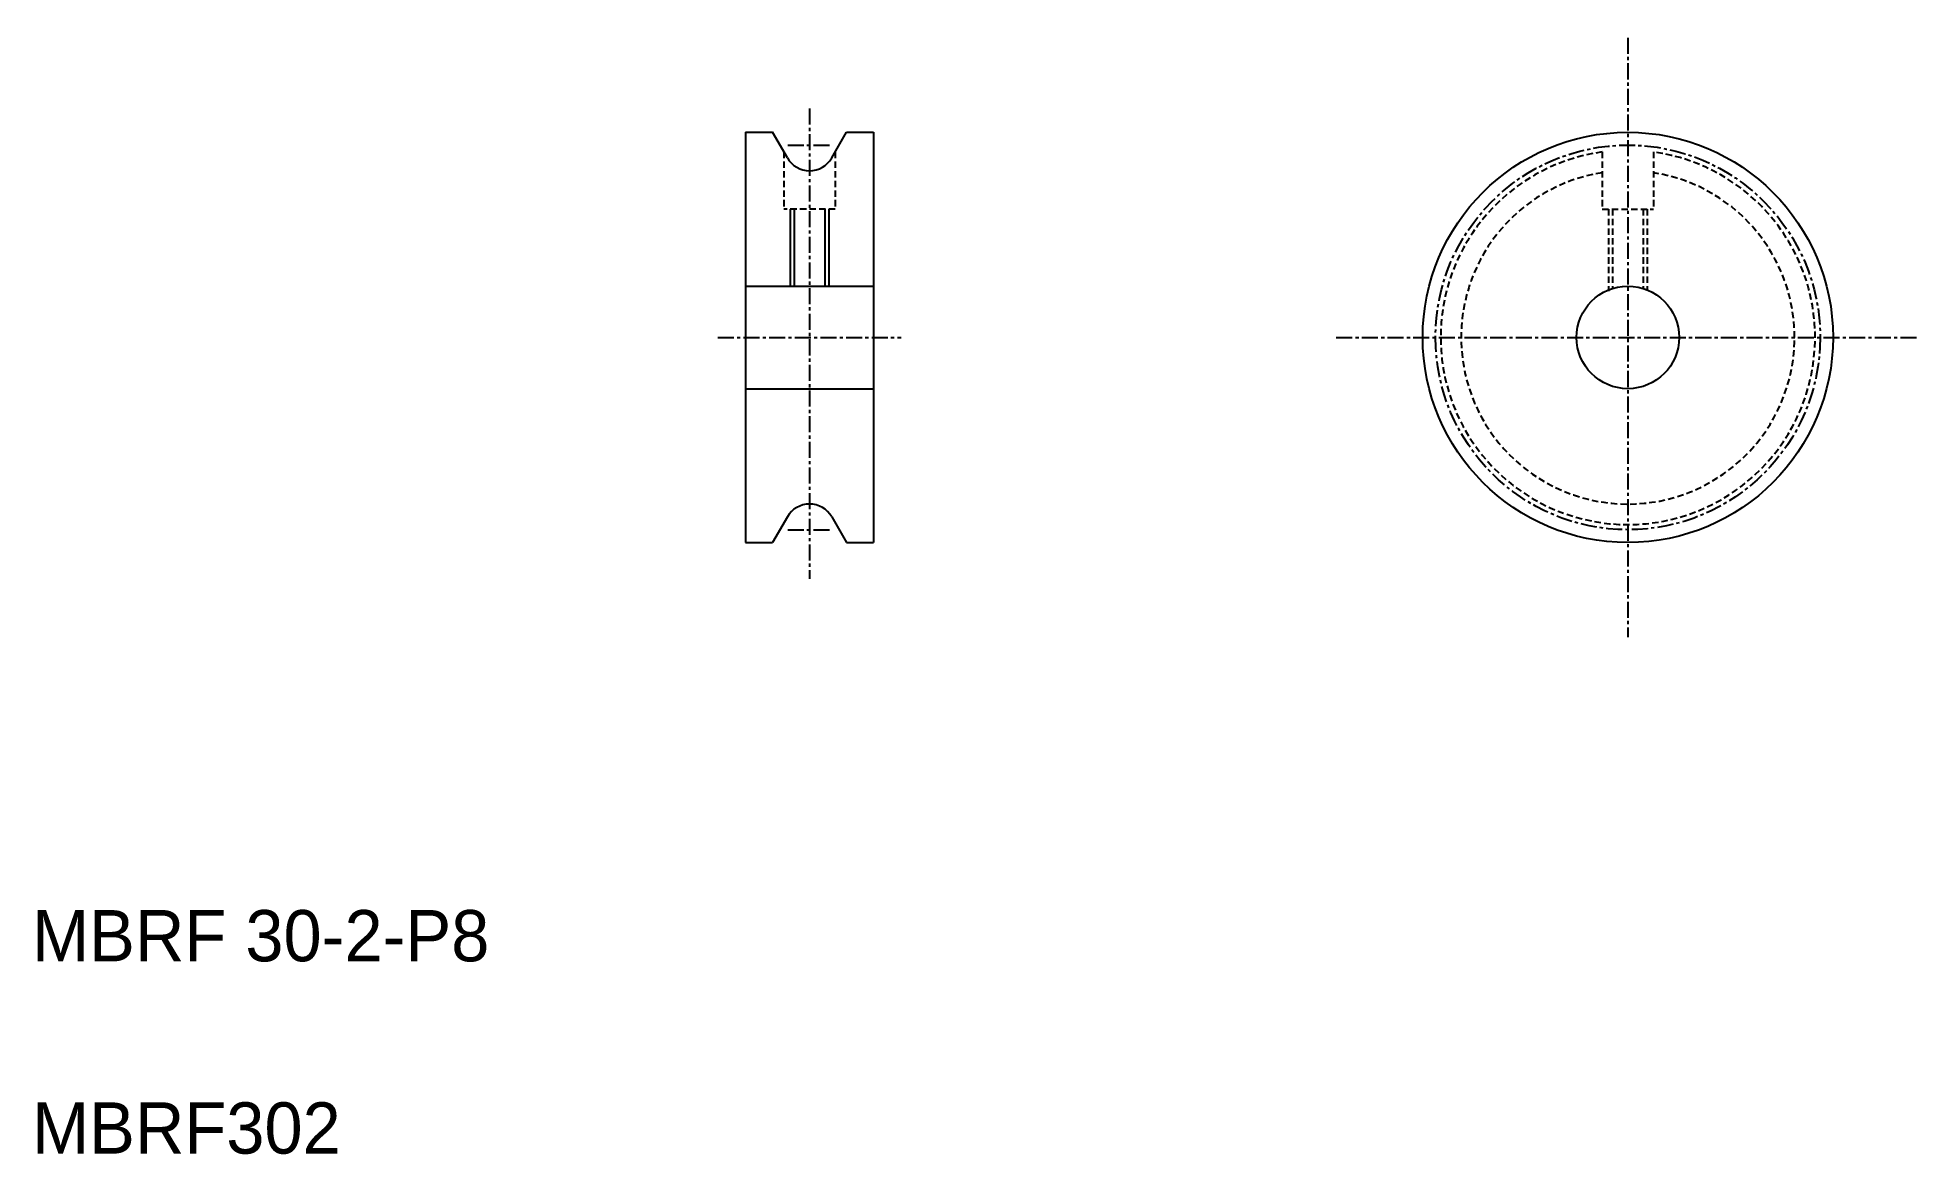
# Model space of a CAD drawing. Extents: x 593 to 740, y -38 to 50.
import ezdxf

# ---------------------------------------------------------------- set-up
doc = ezdxf.new("R2010")
doc.units = 0
doc.linetypes.add('CENTER', pattern=[2, 1.25, -0.25, 0.25, -0.25])
doc.linetypes.add('DASHED', pattern=[0.75, 0.5, -0.25])
doc.layers.get('0').update_dxf_attribs({"linetype": 'CONTINUOUS'})
doc.layers.add('CENTER', color=1, linetype='CENTER')

msp = doc.modelspace()

# ---------------------------------------------------------------- linework, layer by layer
at = {"color": 7, "linetype": 'CONTINUOUS'}
for p, q in [((648.66, 42.18), (648.66, 10.18)), ((648.66, 42.18), (650.77, 42.18)), ((651.93, 40.18), (650.77, 42.18)), ((655.39, 40.18), (656.55, 42.18)), ((655.39, 40.18), (656.55, 42.18)), ((656.55, 42.18), (658.66, 42.18)), ((658.66, 42.18), (658.66, 10.18)), ((658.66, 41.68), (658.66, 41.68)), ((658.66, 41.18), (658.66, 41.18)), ((652.46, 36.18), (652.46, 30.18)), ((654.86, 36.18), (654.86, 30.18)), ((648.66, 30.18), (658.66, 30.18)), ((648.66, 22.18), (658.66, 22.18)), ((651.93, 12.18), (650.77, 10.18)), ((655.39, 12.18), (656.55, 10.18)), ((655.39, 12.18), (656.55, 10.18)), ((648.66, 10.18), (650.77, 10.18)), ((656.55, 10.18), (658.66, 10.18))]:
    msp.add_line(p, q, dxfattribs=at)
at = {"color": 3, "linetype": 'DASHED'}
for p, q in [((651.66, 40.65), (651.66, 36.18)), ((655.66, 40.65), (655.66, 36.18)), ((715.48, 40.65), (715.48, 36.18)), ((719.48, 40.65), (719.48, 36.18)), ((655.66, 36.18), (651.66, 36.18)), ((715.48, 36.18), (719.48, 36.18)), ((715.98, 36.18), (715.98, 29.78)), ((716.28, 36.18), (716.28, 29.93)), ((716.28, 36.18), (716.28, 31.93)), ((718.68, 36.18), (718.68, 29.93)), ((718.98, 36.18), (718.98, 29.89))]:
    msp.add_line(p, q, dxfattribs=at)
at = {"color": 3, "linetype": 'CONTINUOUS'}
for p, q in [((652.16, 36.18), (652.16, 30.18)), ((655.16, 36.18), (655.16, 30.18))]:
    msp.add_line(p, q, dxfattribs=at)
at = {"color": 7, "linetype": 'CONTINUOUS'}
for radius in [16, 4]:
    msp.add_circle((717.48, 26.18), radius, dxfattribs=at)
for centre, start, end in [((653.66, 41.18), 210, 330), ((653.66, 11.18), 30, 150)]:
    msp.add_arc(centre, 2, start, end, dxfattribs=at)
at = {"color": 3, "linetype": 'DASHED'}
for radius, start, end in [(14.6, 97.8726, 82.1274), (13, 98.8499, 81.1501)]:
    msp.add_arc((717.48, 26.18), radius, start, end, dxfattribs=at)
at = {"layer": 'CENTER', "color": 1, "linetype": 'CENTER'}
for p, q in [((717.48, 49.56), (717.48, 2.8)), ((653.66, 44.03), (653.66, 7.34)), ((651.96, 41.18), (655.35, 41.18)), ((646.51, 26.18), (660.81, 26.18)), ((694.74, 26.18), (740.21, 26.18)), ((651.96, 11.18), (655.35, 11.18))]:
    msp.add_line(p, q, dxfattribs=at)
msp.add_circle((717.48, 26.18), 15, dxfattribs=at)

# ---------------------------------------------------------------- texts
at = {"color": 7, "linetype": 'CONTINUOUS'}
for s, p in [('MBRF 30-2-P8', (593.02, -22.49)), ('MBRF302', (593.02, -37.49))]:
    msp.add_text(s, height=4, dxfattribs=at).set_placement(p)

doc.saveas('drawing.dxf')
